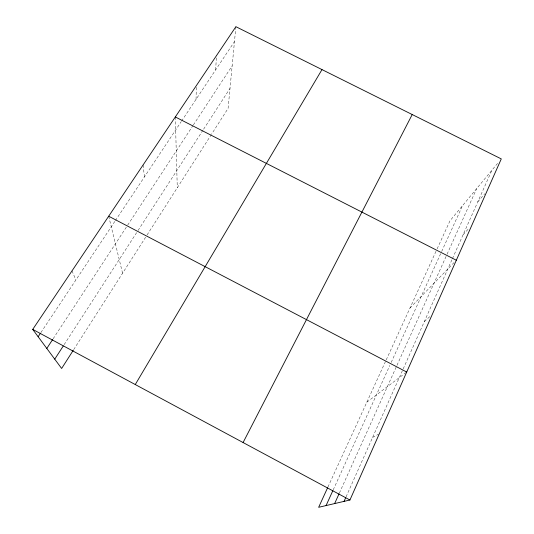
<?xml version="1.0" encoding="UTF-8"?>
<svg xmlns="http://www.w3.org/2000/svg" width="534" height="534" viewBox="0 0 534 534"><rect width="100%" height="100%" fill="white"/><g stroke="black" fill="none" stroke-linecap="round" stroke-linejoin="round"><path stroke-width="0.4" stroke-dasharray="2.67 2" d="M196.058 99.331L196.338 85.627M215.643 69.894L216.517 55.569M235.894 26.7L228.091 108.375L211.731 133.941M346.079 496.814L452.104 259.35M452.438 258.61L491.901 170.226M339.404 493.015L446.744 254.958M447.085 254.211L476.668 188.595M333.229 489.825L389.813 365.463M391.188 362.439L441.324 252.228M441.671 251.474L462.497 205.697M327.943 487.021L385.895 360.604M386.242 359.849L436.799 249.578M437.139 248.831L450.002 220.762L498.669 162.056M73.712 349.603L146.636 235.648M147.084 234.953L211.284 134.635M64.16 344.617L137.612 231.142M138.059 230.448L203.154 129.889M203.594 129.208L229.994 88.417M53.153 338.756L127.212 225.835M127.666 225.148L192.901 125.664M193.355 124.983L232.156 65.816M40.904 332.569L114.95 221.25M115.411 220.555L181.113 121.799M181.56 121.118L234.473 41.592M477.783 201.839L484.765 193.769M463.091 234.753L469.172 228.065M410.019 307.998L454.04 262.581M424.296 321.628L430.03 316.402M366.851 402.149L406.714 372.038M372.599 437.426L378.639 434.149M71.997 270.892L75.901 279.956M108.689 216.217L122.573 273.248M143.059 165.013L144.46 176.894M175.312 116.959L177.281 187.761"/><path stroke-width="0.8" d="M327.596 487.776L318.651 507.3L349.93 500.004L501.279 158.912L235.894 26.7L32.721 329.398L61.63 368.473L73.265 350.297M344.043 501.379L345.745 497.575M334.644 503.569L339.063 493.77M326.067 505.571L332.889 490.579M243.09 442.546L412.215 114.543M135.262 384.547L321.995 69.6M54.742 359.162L63.266 345.999M46.812 348.435L52.699 339.45M38.141 336.72L40.444 333.256M175.312 116.959L456.316 260.232M108.689 216.217L406.714 372.038M32.721 329.398L349.93 500.004"/></g></svg>
